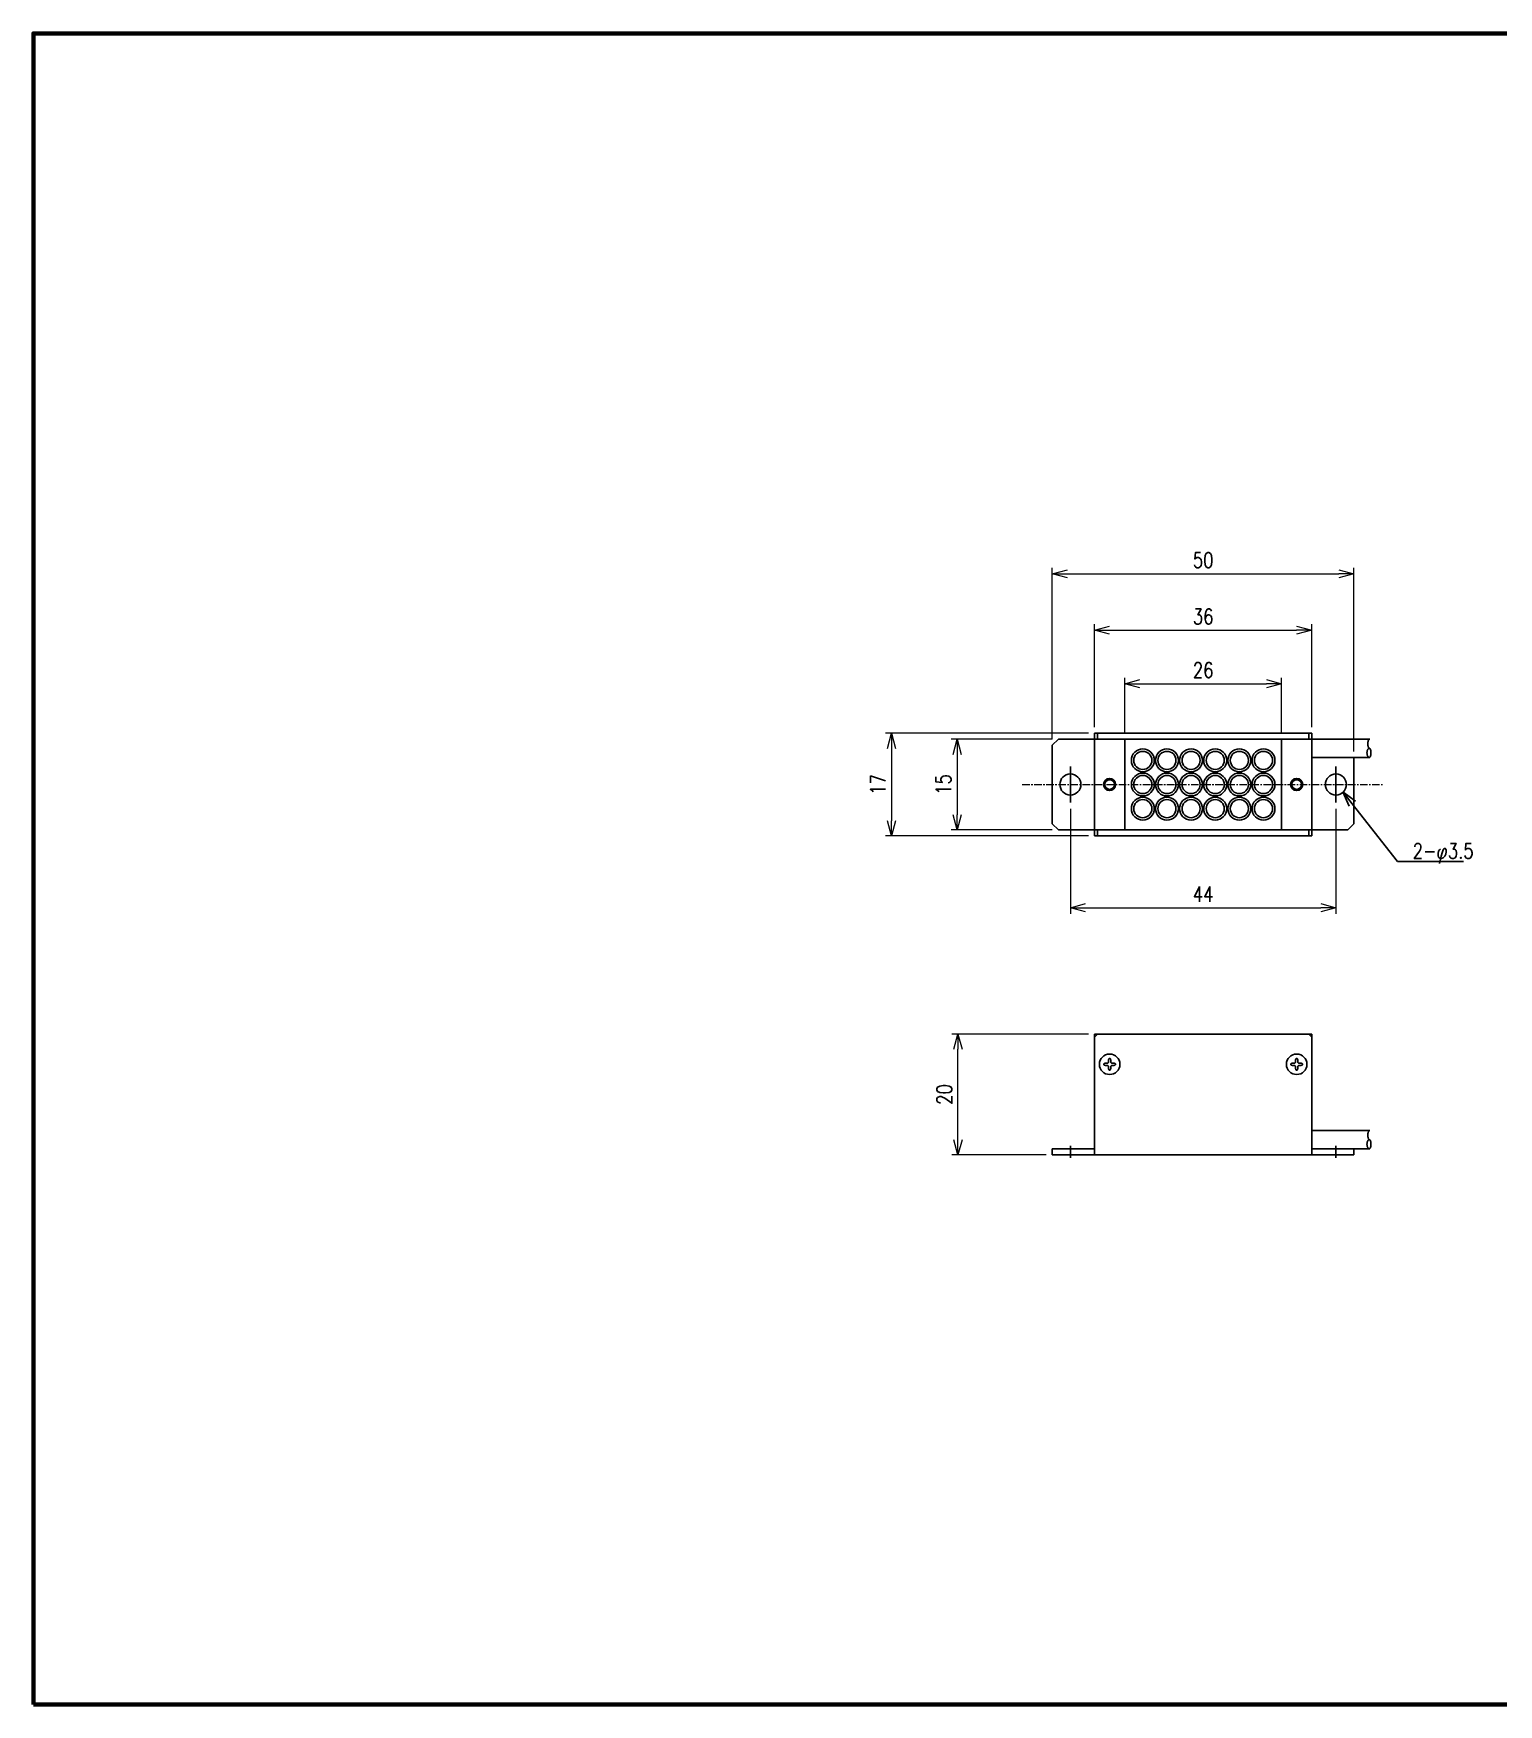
# Model space of a CAD drawing. Header units: millimetres. Extents: x 4 to 387, y 0 to 281.
# Drawn here: x 4 to 246.8, y 4 to 281 of the extents above; entities that cross this region are included whole.
import ezdxf
from ezdxf import colors
from ezdxf.entities.mleader import LeaderData, LeaderLine
from ezdxf.math import Vec2, Vec3

# ---------------------------------------------------------------- set-up
doc = ezdxf.new("R2010")
doc.units = ezdxf.units.MM
doc.linetypes.add('CENTER', pattern=[2, 1.25, -0.25, 0.25, -0.25])
doc.layers.get('0').update_dxf_attribs({"lineweight": 30})
doc.layers.get('Defpoints').update_dxf_attribs({"lineweight": 9})
for name, color, linetype, lineweight in [('2KD_寸法１', 7, 'Continuous', 15), ('2KD_寸法１ @ 1', 7, 'Continuous', 15), ('AUX', 7, 'Continuous', 40)]:
    doc.layers.add(name, color=color, linetype=linetype, lineweight=lineweight)
doc.styles.get("Standard").update_dxf_attribs({"font": 'simplex.shx', "width": 0.8, "bigfont": 'extfont.shx'})
doc.dimstyles.new('KD-STD', dxfattribs={"dimscale": 0, "dimtxt": 2.5, "dimasz": 2.5, "dimexe": 1, "dimexo": 1, "dimgap": 1, "dimtad": 1, "dimdsep": 46, "dimtxsty": 'Standard', "dimblk": 'OPEN30', "dimcen": 0, "dimadec": 0, "dimazin": 0, "dimtfac": 1, "dimtmove": 0, "dimatfit": 3, "dimldrblk": 'OPEN30', "dimfxl": 1, "dimtfill": 1, "dimtolj": 1, "dimtzin": 0, "dimlwd": 15, "dimlwe": 15, "dimarcsym": 0})

# ---------------------------------------------------------------- blocks, each defined once
blk = doc.blocks.new('_Open30')
at = {"lineweight": -2}
for p, q in [((-1, 0.27), (0, 0)), ((0, 0), (-1, -0.27)), ((0, 0), (-1, 0))]:
    blk.add_line(p, q, dxfattribs=at)
blk = doc.blocks.new('*D37')
at = {"layer": '2KD_寸法１', "color": 0, "lineweight": 15}
for p, q in [((178.86, 165), (145.21, 165)), ((146.21, 162.5), (146.21, 150.5)), ((178.86, 148), (145.21, 148))]:
    blk.add_line(p, q, dxfattribs=at)
at = {"layer": 'Defpoints', "color": 0}
for p in [(179.86, 165), (146.21, 148), (179.86, 148)]:
    blk.add_point(p, dxfattribs=at)
at = {"layer": '2KD_寸法１', "color": 0, "lineweight": 15, "xscale": 2.5, "yscale": 2.5, "zscale": 2.5}
for p, rotation in [((146.21, 165), 90), ((146.21, 148), 270)]:
    blk.add_blockref('_Open30', p, dxfattribs=dict(at, rotation=rotation))
at = {"layer": '2KD_寸法１', "color": 0, "insert": (143.96, 156.5), "char_height": 2.5, "attachment_point": 5, "rotation": 90, "bg_fill": 3, "box_fill_scale": 1.1, "bg_fill_color": 9, "bg_fill_true_color": 13158600, "bg_fill_transparency": 4392910}
blk.add_mtext('\\A1;17', dxfattribs=at)
blk = doc.blocks.new('*D38')
at = {"layer": '2KD_寸法１', "color": 0, "lineweight": 15}
for p, q in [((172.86, 164), (156.08, 164)), ((157.08, 161.5), (157.08, 151.5)), ((172.86, 149), (156.08, 149))]:
    blk.add_line(p, q, dxfattribs=at)
at = {"layer": 'Defpoints', "color": 0}
for p in [(173.86, 164), (157.08, 149), (173.86, 149)]:
    blk.add_point(p, dxfattribs=at)
at = {"layer": '2KD_寸法１', "color": 0, "lineweight": 15, "xscale": 2.5, "yscale": 2.5, "zscale": 2.5}
for p, rotation in [((157.08, 164), 90), ((157.08, 149), 270)]:
    blk.add_blockref('_Open30', p, dxfattribs=dict(at, rotation=rotation))
at = {"layer": '2KD_寸法１', "color": 0, "insert": (154.83, 156.5), "char_height": 2.5, "attachment_point": 5, "rotation": 90, "bg_fill": 3, "box_fill_scale": 1.1, "bg_fill_color": 9, "bg_fill_true_color": 13158600, "bg_fill_transparency": 4392926}
blk.add_mtext('\\A1;15', dxfattribs=at)
blk = doc.blocks.new('*D39')
at = {"layer": '2KD_寸法１', "color": 0, "lineweight": 15}
for p, q in [((172.86, 164), (172.86, 192.44)), ((175.36, 191.44), (220.36, 191.44)), ((222.86, 162), (222.86, 192.44))]:
    blk.add_line(p, q, dxfattribs=at)
at = {"layer": 'Defpoints', "color": 0}
for p in [(222.86, 191.44), (172.86, 163), (222.86, 161)]:
    blk.add_point(p, dxfattribs=at)
at = {"layer": '2KD_寸法１', "color": 0, "lineweight": 15, "xscale": 2.5, "yscale": 2.5, "zscale": 2.5, "rotation": 180}
blk.add_blockref('_Open30', (172.86, 191.44), dxfattribs=at)
at = {"layer": '2KD_寸法１', "color": 0, "lineweight": 15, "xscale": 2.5, "yscale": 2.5, "zscale": 2.5}
blk.add_blockref('_Open30', (222.86, 191.44), dxfattribs=at)
at = {"layer": '2KD_寸法１', "color": 0, "insert": (197.86, 193.69), "char_height": 2.5, "attachment_point": 5, "bg_fill": 3, "box_fill_scale": 1.1, "bg_fill_color": 9, "bg_fill_true_color": 13158600, "bg_fill_transparency": 4392518}
blk.add_mtext('\\A1;50', dxfattribs=at)
blk = doc.blocks.new('*D40')
at = {"layer": '2KD_寸法１', "color": 0, "lineweight": 15}
for p, q in [((179.86, 166), (179.86, 183.1)), ((215.86, 166), (215.86, 183.1)), ((182.36, 182.1), (213.36, 182.1))]:
    blk.add_line(p, q, dxfattribs=at)
at = {"layer": 'Defpoints', "color": 0}
for p in [(215.86, 182.1), (179.86, 165), (215.86, 165)]:
    blk.add_point(p, dxfattribs=at)
at = {"layer": '2KD_寸法１', "color": 0, "lineweight": 15, "xscale": 2.5, "yscale": 2.5, "zscale": 2.5, "rotation": 180}
blk.add_blockref('_Open30', (179.86, 182.1), dxfattribs=at)
at = {"layer": '2KD_寸法１', "color": 0, "lineweight": 15, "xscale": 2.5, "yscale": 2.5, "zscale": 2.5}
blk.add_blockref('_Open30', (215.86, 182.1), dxfattribs=at)
at = {"layer": '2KD_寸法１', "color": 0, "insert": (197.86, 184.35), "char_height": 2.5, "attachment_point": 5, "bg_fill": 3, "box_fill_scale": 1.1, "bg_fill_color": 9, "bg_fill_true_color": 13158600, "bg_fill_transparency": 4392642}
blk.add_mtext('\\A1;36', dxfattribs=at)
blk = doc.blocks.new('*D41')
at = {"layer": '2KD_寸法１', "color": 0, "lineweight": 15}
for p, q in [((184.86, 165), (184.86, 174.21)), ((187.36, 173.21), (208.36, 173.21)), ((210.86, 165), (210.86, 174.21))]:
    blk.add_line(p, q, dxfattribs=at)
at = {"layer": 'Defpoints', "color": 0}
for p in [(210.86, 173.21), (184.86, 164), (210.86, 164)]:
    blk.add_point(p, dxfattribs=at)
at = {"layer": '2KD_寸法１', "color": 0, "lineweight": 15, "xscale": 2.5, "yscale": 2.5, "zscale": 2.5, "rotation": 180}
blk.add_blockref('_Open30', (184.86, 173.21), dxfattribs=at)
at = {"layer": '2KD_寸法１', "color": 0, "lineweight": 15, "xscale": 2.5, "yscale": 2.5, "zscale": 2.5}
blk.add_blockref('_Open30', (210.86, 173.21), dxfattribs=at)
at = {"layer": '2KD_寸法１', "color": 0, "insert": (197.86, 175.46), "char_height": 2.5, "attachment_point": 5, "bg_fill": 3, "box_fill_scale": 1.1, "bg_fill_color": 9, "bg_fill_true_color": 13158600, "bg_fill_transparency": 4392542}
blk.add_mtext('\\A1;26', dxfattribs=at)
blk = doc.blocks.new('*D42')
at = {"layer": '2KD_寸法１', "color": 0, "lineweight": 15}
for p, q in [((175.86, 152.5), (175.86, 135.08)), ((219.86, 152.5), (219.86, 135.08)), ((178.36, 136.08), (217.36, 136.08))]:
    blk.add_line(p, q, dxfattribs=at)
at = {"layer": 'Defpoints', "color": 0}
for p in [(175.86, 153.5), (219.86, 153.5), (219.86, 136.08)]:
    blk.add_point(p, dxfattribs=at)
at = {"layer": '2KD_寸法１', "color": 0, "lineweight": 15, "xscale": 2.5, "yscale": 2.5, "zscale": 2.5, "rotation": 180}
blk.add_blockref('_Open30', (175.86, 136.08), dxfattribs=at)
at = {"layer": '2KD_寸法１', "color": 0, "lineweight": 15, "xscale": 2.5, "yscale": 2.5, "zscale": 2.5}
blk.add_blockref('_Open30', (219.86, 136.08), dxfattribs=at)
at = {"layer": '2KD_寸法１', "color": 0, "insert": (197.86, 138.33), "char_height": 2.5, "attachment_point": 5, "bg_fill": 3, "box_fill_scale": 1.1, "bg_fill_color": 9, "bg_fill_true_color": 13158600, "bg_fill_transparency": 4392534}
blk.add_mtext('\\A1;44', dxfattribs=at)
blk = doc.blocks.new('*D43')
at = {"layer": '2KD_寸法１', "color": 0, "lineweight": 15}
for p, q in [((178.86, 115.13), (156.23, 115.13)), ((157.23, 97.63), (157.23, 112.63)), ((171.86, 95.13), (156.23, 95.13))]:
    blk.add_line(p, q, dxfattribs=at)
at = {"layer": 'Defpoints', "color": 0}
for p in [(157.23, 115.13), (179.86, 115.13), (172.86, 95.13)]:
    blk.add_point(p, dxfattribs=at)
at = {"layer": '2KD_寸法１', "color": 0, "lineweight": 15, "xscale": 2.5, "yscale": 2.5, "zscale": 2.5}
for p, rotation in [((157.23, 115.13), 90), ((157.23, 95.13), 270)]:
    blk.add_blockref('_Open30', p, dxfattribs=dict(at, rotation=rotation))
at = {"layer": '2KD_寸法１', "color": 0, "insert": (154.98, 105.13), "char_height": 2.5, "attachment_point": 5, "rotation": 90, "bg_fill": 3, "box_fill_scale": 1.1, "bg_fill_color": 9, "bg_fill_true_color": 13158600, "bg_fill_transparency": 4392682}
blk.add_mtext('\\A1;20', dxfattribs=at)
blk = doc.blocks.new('A$C67BC207B')
for p, q in [((7, 8.5), (43, 8.5)), ((7, -8.5), (7, 8.5)), ((7.5, 8.5), (7.5, 7.5)), ((42.5, 7.5), (42.5, 8.5)), ((43, 8.5), (43, -8.5)), ((0, 6.5), (1, 7.5)), ((0, 6.5), (0, -6.5)), ((7, 7.5), (1, 7.5)), ((7, 7.5), (43, 7.5)), ((7, 7.5), (12, 7.5)), ((7, -7.5), (7, 7.5)), ((12, 7.5), (12, -7.5)), ((38, 7.5), (43, 7.5)), ((38, -7.5), (38, 7.5)), ((43, 7.5), (49, 7.5)), ((43, 7.5), (43, -7.5)), ((52.6, 7.5), (43, 7.5)), ((3, 3), (3, -3)), ((52.6, 4.5), (43, 4.5)), ((47, 3), (47, -3)), ((50, 4.5), (50, -6.5)), ((1, -7.5), (0, -6.5)), ((1, -7.5), (7, -7.5)), ((7, -7.5), (43, -7.5)), ((12, -7.5), (7, -7.5)), ((7.5, -7.5), (7.5, -8.5)), ((43, -7.5), (38, -7.5)), ((42.5, -8.5), (42.5, -7.5)), ((43, -7.5), (49, -7.5)), ((49, -7.5), (50, -6.5)), ((43, -8.5), (7, -8.5))]:
    blk.add_line(p, q)
for points in [[(52.55, 4.5), (52.5151, 4.5028), (52.4805, 4.5114), (52.4465, 4.5255), (52.4132, 4.5452), (52.381, 4.5703), (52.35, 4.6005), (52.3206, 4.6356), (52.2929, 4.6755), (52.2672, 4.7197), (52.2436, 4.7679), (52.2223, 4.8199), (52.2036, 4.875), (52.1875, 4.9331), (52.1741, 4.9935), (52.1636, 5.0559), (52.1561, 5.1197), (52.1515, 5.1846), (52.15, 5.25), (52.1515, 5.3154), (52.1561, 5.3803), (52.1636, 5.4441), (52.1741, 5.5065), (52.1875, 5.5669), (52.2036, 5.625), (52.2223, 5.6801), (52.2436, 5.7321), (52.2672, 5.7803), (52.2929, 5.8245), (52.3206, 5.8644), (52.35, 5.8995), (52.381, 5.9297), (52.4132, 5.9548), (52.4465, 5.9745), (52.4805, 5.9886), (52.5151, 5.9972), (52.55, 6)], [(52.55, 6), (52.5066, 6.0114), (52.4645, 6.0452), (52.425, 6.1005), (52.3893, 6.1754), (52.3585, 6.2679), (52.3335, 6.375), (52.3151, 6.4935), (52.3038, 6.6197), (52.3, 6.75), (52.3038, 6.8802), (52.3151, 7.0065), (52.3335, 7.125), (52.3585, 7.2321), (52.3893, 7.3245), (52.425, 7.3995), (52.4645, 7.4547), (52.5066, 7.4886), (52.55, 7.5)], [(52.55, 6), (52.5934, 5.9886), (52.6355, 5.9547), (52.675, 5.8995), (52.7107, 5.8245), (52.7415, 5.7321), (52.7665, 5.625), (52.7849, 5.5065), (52.7962, 5.3802), (52.8, 5.25), (52.7962, 5.1197), (52.7849, 4.9935), (52.7665, 4.875), (52.7415, 4.7679), (52.7107, 4.6754), (52.675, 4.6005), (52.6355, 4.5452), (52.5934, 4.5114), (52.55, 4.5)]]:
    blk.add_lwpolyline(points)
for centre, radius in [((15, 4), 1.9), ((19, 4), 1.9), ((23, 4), 1.9), ((27, 4), 1.9), ((31, 4), 1.9), ((35, 4), 1.9), ((15, 4), 1.5), ((19, 4), 1.5), ((23, 4), 1.5), ((27, 4), 1.5), ((31, 4), 1.5), ((35, 4), 1.5), ((3, 0), 1.75), ((9.5, 0), 1), ((9.5, 0), 0.8), ((15, 0), 1.9), ((15, 0), 1.5), ((19, 0), 1.9), ((19, 0), 1.5), ((23, 0), 1.9), ((23, 0), 1.5), ((27, 0), 1.9), ((27, 0), 1.5), ((31, 0), 1.9), ((31, 0), 1.5), ((35, 0), 1.9), ((35, 0), 1.5), ((40.5, 0), 1), ((40.5, 0), 0.8), ((47, 0), 1.75), ((47, 0), 1.75), ((15, -4), 1.9), ((15, -4), 1.5), ((19, -4), 1.9), ((19, -4), 1.5), ((23, -4), 1.9), ((23, -4), 1.5), ((27, -4), 1.9), ((27, -4), 1.5), ((31, -4), 1.9), ((31, -4), 1.5), ((35, -4), 1.9), ((35, -4), 1.5)]:
    blk.add_circle(centre, radius)
blk = doc.blocks.new('A$C373E01CD')
for p, q in [((7.5, 20), (7, 19.5)), ((7, 20), (43, 20)), ((7, -0.005), (7, 20)), ((42.5, 20), (43, 19.5)), ((43, 20), (43, -0.005)), ((9.2065, 15.1955), (8.9128, 15.1955)), ((9.2065, 14.8039), (8.9128, 14.8039)), ((9.2065, 15.1956), (9.3044, 15.2935)), ((9.2065, 14.8039), (9.3044, 14.706)), ((9.3044, 15.2935), (9.3044, 15.5872)), ((9.3044, 14.706), (9.3044, 14.4123)), ((9.696, 15.2935), (9.696, 15.5872)), ((9.696, 14.706), (9.696, 14.4123)), ((9.794, 15.1956), (9.6961, 15.2935)), ((9.794, 14.8039), (9.6961, 14.706)), ((9.794, 15.1955), (10.0877, 15.1955)), ((9.794, 14.8039), (10.0877, 14.8039)), ((40.2065, 15.1955), (39.9128, 15.1955)), ((40.2065, 14.8039), (39.9128, 14.8039)), ((40.2065, 15.1956), (40.3044, 15.2935)), ((40.2065, 14.8039), (40.3044, 14.706)), ((40.3044, 15.2935), (40.3044, 15.5872)), ((40.3044, 14.706), (40.3044, 14.4123)), ((40.696, 15.2935), (40.696, 15.5872)), ((40.696, 14.706), (40.696, 14.4123)), ((40.794, 15.1956), (40.6961, 15.2935)), ((40.794, 14.8039), (40.6961, 14.706)), ((40.794, 15.1955), (41.0877, 15.1955)), ((40.794, 14.8039), (41.0877, 14.8039)), ((52.6, 4), (43, 4)), ((52.6, 4), (43, 4)), ((0, 1), (7, 1)), ((0, 0), (0, 1)), ((7, 0), (0, 0)), ((3, -0.5), (3, 1.5)), ((7, 1), (7, 0)), ((43, 1), (50, 1)), ((43, 0), (43, 1)), ((52.6, 1), (43, 1)), ((52.6, 1), (43, 1)), ((50, 0), (43, 0)), ((47, -0.5), (47, 1.5)), ((50, 1), (50, 0)), ((43, -0.005), (7, -0.005))]:
    blk.add_line(p, q)
for points in [[(8.9128, 15.1955), (8.8787, 15.1948), (8.8448, 15.1925), (8.8114, 15.1888), (8.7789, 15.1837), (8.7473, 15.1771), (8.717, 15.1693), (8.6882, 15.1601), (8.6611, 15.1497), (8.6359, 15.1382), (8.6128, 15.1256), (8.592, 15.112), (8.5737, 15.0976), (8.5579, 15.0825), (8.5448, 15.0667), (8.5346, 15.0504), (8.5272, 15.0337), (8.5227, 15.0168), (8.5212, 14.9997), (8.5227, 14.9826), (8.5272, 14.9657), (8.5346, 14.949), (8.5448, 14.9327), (8.5579, 14.9169), (8.5737, 14.9018), (8.592, 14.8874), (8.6128, 14.8738), (8.6359, 14.8612), (8.6611, 14.8497), (8.6882, 14.8393), (8.717, 14.8301), (8.7473, 14.8223), (8.7789, 14.8157), (8.8114, 14.8106), (8.8448, 14.8069), (8.8787, 14.8046), (8.9128, 14.8039)], [(9.696, 15.5872), (9.6953, 15.6213), (9.693, 15.6552), (9.6893, 15.6886), (9.6842, 15.7211), (9.6776, 15.7527), (9.6698, 15.783), (9.6606, 15.8118), (9.6502, 15.8389), (9.6387, 15.8641), (9.6261, 15.8872), (9.6125, 15.908), (9.5981, 15.9263), (9.583, 15.9421), (9.5672, 15.9552), (9.5509, 15.9654), (9.5342, 15.9728), (9.5173, 15.9773), (9.5002, 15.9788), (9.4831, 15.9773), (9.4662, 15.9728), (9.4495, 15.9654), (9.4332, 15.9552), (9.4174, 15.9421), (9.4023, 15.9263), (9.3879, 15.908), (9.3743, 15.8872), (9.3617, 15.8641), (9.3502, 15.8389), (9.3398, 15.8118), (9.3306, 15.783), (9.3228, 15.7527), (9.3162, 15.7211), (9.3111, 15.6886), (9.3074, 15.6552), (9.3051, 15.6213), (9.3044, 15.5872)], [(9.3044, 14.4123), (9.3051, 14.3782), (9.3074, 14.3443), (9.3111, 14.3109), (9.3162, 14.2784), (9.3228, 14.2468), (9.3306, 14.2165), (9.3398, 14.1877), (9.3502, 14.1606), (9.3617, 14.1354), (9.3743, 14.1123), (9.3879, 14.0915), (9.4023, 14.0732), (9.4174, 14.0574), (9.4332, 14.0443), (9.4495, 14.0341), (9.4662, 14.0267), (9.4831, 14.0222), (9.5002, 14.0207), (9.5173, 14.0222), (9.5342, 14.0267), (9.5509, 14.0341), (9.5672, 14.0443), (9.583, 14.0574), (9.5981, 14.0732), (9.6125, 14.0915), (9.6261, 14.1123), (9.6387, 14.1354), (9.6502, 14.1606), (9.6606, 14.1877), (9.6698, 14.2165), (9.6776, 14.2468), (9.6842, 14.2784), (9.6893, 14.3109), (9.693, 14.3443), (9.6953, 14.3782), (9.696, 14.4123)], [(10.0877, 14.8039), (10.1218, 14.8046), (10.1557, 14.8069), (10.1891, 14.8106), (10.2216, 14.8157), (10.2532, 14.8223), (10.2835, 14.8301), (10.3123, 14.8393), (10.3394, 14.8497), (10.3646, 14.8612), (10.3877, 14.8738), (10.4085, 14.8874), (10.4268, 14.9018), (10.4426, 14.9169), (10.4557, 14.9327), (10.4659, 14.949), (10.4733, 14.9657), (10.4778, 14.9826), (10.4793, 14.9997), (10.4778, 15.0168), (10.4733, 15.0337), (10.4659, 15.0504), (10.4557, 15.0667), (10.4426, 15.0825), (10.4268, 15.0976), (10.4085, 15.112), (10.3877, 15.1256), (10.3646, 15.1382), (10.3394, 15.1497), (10.3123, 15.1601), (10.2835, 15.1693), (10.2532, 15.1771), (10.2216, 15.1837), (10.1891, 15.1888), (10.1557, 15.1925), (10.1218, 15.1948), (10.0877, 15.1955)], [(39.9128, 15.1955), (39.8787, 15.1948), (39.8448, 15.1925), (39.8114, 15.1888), (39.7789, 15.1837), (39.7473, 15.1771), (39.717, 15.1693), (39.6882, 15.1601), (39.6611, 15.1497), (39.6359, 15.1382), (39.6128, 15.1256), (39.592, 15.112), (39.5737, 15.0976), (39.5579, 15.0825), (39.5448, 15.0667), (39.5346, 15.0504), (39.5272, 15.0337), (39.5227, 15.0168), (39.5212, 14.9997), (39.5227, 14.9826), (39.5272, 14.9657), (39.5346, 14.949), (39.5448, 14.9327), (39.5579, 14.9169), (39.5737, 14.9018), (39.592, 14.8874), (39.6128, 14.8738), (39.6359, 14.8612), (39.6611, 14.8497), (39.6882, 14.8393), (39.717, 14.8301), (39.7473, 14.8223), (39.7789, 14.8157), (39.8114, 14.8106), (39.8448, 14.8069), (39.8787, 14.8046), (39.9128, 14.8039)], [(40.696, 15.5872), (40.6953, 15.6213), (40.693, 15.6552), (40.6893, 15.6886), (40.6842, 15.7211), (40.6776, 15.7527), (40.6698, 15.783), (40.6606, 15.8118), (40.6502, 15.8389), (40.6387, 15.8641), (40.6261, 15.8872), (40.6125, 15.908), (40.5981, 15.9263), (40.583, 15.9421), (40.5672, 15.9552), (40.5509, 15.9654), (40.5342, 15.9728), (40.5173, 15.9773), (40.5002, 15.9788), (40.4831, 15.9773), (40.4662, 15.9728), (40.4495, 15.9654), (40.4332, 15.9552), (40.4174, 15.9421), (40.4023, 15.9263), (40.3879, 15.908), (40.3743, 15.8872), (40.3617, 15.8641), (40.3502, 15.8389), (40.3398, 15.8118), (40.3306, 15.783), (40.3228, 15.7527), (40.3162, 15.7211), (40.3111, 15.6886), (40.3074, 15.6552), (40.3051, 15.6213), (40.3044, 15.5872)], [(40.3044, 14.4123), (40.3051, 14.3782), (40.3074, 14.3443), (40.3111, 14.3109), (40.3162, 14.2784), (40.3228, 14.2468), (40.3306, 14.2165), (40.3398, 14.1877), (40.3502, 14.1606), (40.3617, 14.1354), (40.3743, 14.1123), (40.3879, 14.0915), (40.4023, 14.0732), (40.4174, 14.0574), (40.4332, 14.0443), (40.4495, 14.0341), (40.4662, 14.0267), (40.4831, 14.0222), (40.5002, 14.0207), (40.5173, 14.0222), (40.5342, 14.0267), (40.5509, 14.0341), (40.5672, 14.0443), (40.583, 14.0574), (40.5981, 14.0732), (40.6125, 14.0915), (40.6261, 14.1123), (40.6387, 14.1354), (40.6502, 14.1606), (40.6606, 14.1877), (40.6698, 14.2165), (40.6776, 14.2468), (40.6842, 14.2784), (40.6893, 14.3109), (40.693, 14.3443), (40.6953, 14.3782), (40.696, 14.4123)], [(41.0877, 14.8039), (41.1218, 14.8046), (41.1557, 14.8069), (41.1891, 14.8106), (41.2216, 14.8157), (41.2532, 14.8223), (41.2835, 14.8301), (41.3123, 14.8393), (41.3394, 14.8497), (41.3646, 14.8612), (41.3877, 14.8738), (41.4085, 14.8874), (41.4268, 14.9018), (41.4426, 14.9169), (41.4557, 14.9327), (41.4659, 14.949), (41.4733, 14.9657), (41.4778, 14.9826), (41.4793, 14.9997), (41.4778, 15.0168), (41.4733, 15.0337), (41.4659, 15.0504), (41.4557, 15.0667), (41.4426, 15.0825), (41.4268, 15.0976), (41.4085, 15.112), (41.3877, 15.1256), (41.3646, 15.1382), (41.3394, 15.1497), (41.3123, 15.1601), (41.2835, 15.1693), (41.2532, 15.1771), (41.2216, 15.1837), (41.1891, 15.1888), (41.1557, 15.1925), (41.1218, 15.1948), (41.0877, 15.1955)], [(52.55, 2.5), (52.5066, 2.5114), (52.4645, 2.5452), (52.425, 2.6005), (52.3893, 2.6754), (52.3585, 2.7679), (52.3335, 2.875), (52.3151, 2.9935), (52.3038, 3.1197), (52.3, 3.25), (52.3038, 3.3802), (52.3151, 3.5065), (52.3335, 3.625), (52.3585, 3.7321), (52.3893, 3.8245), (52.425, 3.8995), (52.4645, 3.9547), (52.5066, 3.9886), (52.55, 4)], [(52.55, 2.5), (52.5066, 2.5114), (52.4645, 2.5452), (52.425, 2.6005), (52.3893, 2.6754), (52.3585, 2.7679), (52.3335, 2.875), (52.3151, 2.9935), (52.3038, 3.1197), (52.3, 3.25), (52.3038, 3.3802), (52.3151, 3.5065), (52.3335, 3.625), (52.3585, 3.7321), (52.3893, 3.8245), (52.425, 3.8995), (52.4645, 3.9547), (52.5066, 3.9886), (52.55, 4)], [(52.55, 1), (52.5151, 1.0028), (52.4805, 1.0114), (52.4465, 1.0255), (52.4132, 1.0452), (52.381, 1.0703), (52.35, 1.1005), (52.3206, 1.1356), (52.2929, 1.1755), (52.2672, 1.2197), (52.2436, 1.2679), (52.2223, 1.3199), (52.2036, 1.375), (52.1875, 1.4331), (52.1741, 1.4935), (52.1636, 1.5559), (52.1561, 1.6197), (52.1515, 1.6846), (52.15, 1.75), (52.1515, 1.8154), (52.1561, 1.8803), (52.1636, 1.9441), (52.1741, 2.0065), (52.1875, 2.0669), (52.2036, 2.125), (52.2223, 2.1801), (52.2436, 2.2321), (52.2672, 2.2803), (52.2929, 2.3245), (52.3206, 2.3644), (52.35, 2.3995), (52.381, 2.4297), (52.4132, 2.4548), (52.4465, 2.4745), (52.4805, 2.4886), (52.5151, 2.4972), (52.55, 2.5)], [(52.55, 1), (52.5151, 1.0028), (52.4805, 1.0114), (52.4465, 1.0255), (52.4132, 1.0452), (52.381, 1.0703), (52.35, 1.1005), (52.3206, 1.1356), (52.2929, 1.1755), (52.2672, 1.2197), (52.2436, 1.2679), (52.2223, 1.3199), (52.2036, 1.375), (52.1875, 1.4331), (52.1741, 1.4935), (52.1636, 1.5559), (52.1561, 1.6197), (52.1515, 1.6846), (52.15, 1.75), (52.1515, 1.8154), (52.1561, 1.8803), (52.1636, 1.9441), (52.1741, 2.0065), (52.1875, 2.0669), (52.2036, 2.125), (52.2223, 2.1801), (52.2436, 2.2321), (52.2672, 2.2803), (52.2929, 2.3245), (52.3206, 2.3644), (52.35, 2.3995), (52.381, 2.4297), (52.4132, 2.4548), (52.4465, 2.4745), (52.4805, 2.4886), (52.5151, 2.4972), (52.55, 2.5)], [(52.55, 2.5), (52.5934, 2.4886), (52.6355, 2.4547), (52.675, 2.3995), (52.7107, 2.3245), (52.7415, 2.2321), (52.7665, 2.125), (52.7849, 2.0065), (52.7962, 1.8802), (52.8, 1.75), (52.7962, 1.6197), (52.7849, 1.4935), (52.7665, 1.375), (52.7415, 1.2679), (52.7107, 1.1754), (52.675, 1.1005), (52.6355, 1.0452), (52.5934, 1.0114), (52.55, 1)], [(52.55, 2.5), (52.5934, 2.4886), (52.6355, 2.4547), (52.675, 2.3995), (52.7107, 2.3245), (52.7415, 2.2321), (52.7665, 2.125), (52.7849, 2.0065), (52.7962, 1.8802), (52.8, 1.75), (52.7962, 1.6197), (52.7849, 1.4935), (52.7665, 1.375), (52.7415, 1.2679), (52.7107, 1.1754), (52.675, 1.1005), (52.6355, 1.0452), (52.5934, 1.0114), (52.55, 1)]]:
    blk.add_lwpolyline(points)
for centre in [(9.5003, 14.9997), (40.5003, 14.9997)]:
    blk.add_circle(centre, 1.7)

msp = doc.modelspace()

# ---------------------------------------------------------------- linework, layer by layer
at = {"layer": '2KD_寸法１', "color": 2, "linetype": 'CENTER'}
msp.add_line((167.863, 156.503), (227.863, 156.503), dxfattribs=at)
at = {"layer": 'AUX', "lineweight": 70}
msp.add_lwpolyline([(4, 4), (387, 4), (387, 281), (4, 281)], close=True, dxfattribs=at)

# ---------------------------------------------------------------- next in the draw order: dimensions: what is measured, and where the dimension line sits
at = {"layer": '2KD_寸法１ @ 1'}
for base, p1, p2, picture, middle in [((146.205, 148.003), (179.863, 165.003), (179.863, 148.003), '*D37', (143.955, 156.503)), ((157.227, 115.134), (172.863, 95.134), (179.863, 115.134), '*D43', (154.977, 105.134))]:
    dim = msp.add_linear_dim(base=base, p1=p1, p2=p2, angle=90, dimstyle='KD-STD', override={"dimscale": 1, "dimtix": 0, "dimtofl": 1, "dimtmove": 0, "dimatfit": 3, "dimtfillclr": 256}, dxfattribs=at)
    dim.commit()
    dim.dimension.update_dxf_attribs({"geometry": picture, "text_midpoint": middle})

# ---------------------------------------------------------------- next in the draw order: block references
msp.add_blockref('A$C373E01CD', (172.863, 95.134))

# ---------------------------------------------------------------- next in the draw order: dimensions: what is measured, and where the dimension line sits
dim = msp.add_linear_dim(base=(157.076, 149.003), p1=(173.863, 164.003), p2=(173.863, 149.003), angle=90, dimstyle='KD-STD', override={"dimscale": 1, "dimtix": 0, "dimtofl": 1, "dimtmove": 0, "dimatfit": 3, "dimtfillclr": 256}, dxfattribs=at)
dim.commit()
dim.dimension.update_dxf_attribs({"geometry": '*D38', "text_midpoint": (154.826, 156.503)})
dim = msp.add_linear_dim(base=(219.863, 136.081), p1=(175.863, 153.503), p2=(219.863, 153.503), dimstyle='KD-STD', override={"dimscale": 1, "dimtix": 0, "dimtofl": 1, "dimtmove": 0, "dimatfit": 3, "dimtfillclr": 256}, dxfattribs=at)
dim.commit()
dim.dimension.update_dxf_attribs({"geometry": '*D42', "text_midpoint": (197.863, 138.331)})

# ---------------------------------------------------------------- next in the draw order: dimensions: what is measured, and where the dimension line sits
dim = msp.add_linear_dim(base=(222.863, 191.437), p1=(172.863, 163.003), p2=(222.863, 161.003), dimstyle='KD-STD', override={"dimscale": 1, "dimtix": 0, "dimtofl": 1, "dimtmove": 0, "dimatfit": 3, "dimtfillclr": 256}, dxfattribs=at)
dim.commit()
dim.dimension.update_dxf_attribs({"geometry": '*D39', "text_midpoint": (197.863, 193.687)})

# ---------------------------------------------------------------- next in the draw order: leaders
ml = msp.add_multileader_mtext('Standard', dxfattribs=at)
ml.set_content('2-φ3.5', color=256)
ml.set_leader_properties()
ml.set_arrow_properties(name='OPEN30')
ml.build(insert=Vec2(0, 0))
ml.multileader.update_dxf_attribs({"text_left_attachment_type": 6, "text_right_attachment_type": 6, "dogleg_length": 1.5, "arrow_head_size": 2.5})
ctx = ml.context
ctx.base_point, ctx.char_height, ctx.arrow_head_size, ctx.landing_gap_size, ctx.plane_origin = Vec3(231.592, 143.748), 2.5, 2.5, 1, Vec3(221.596, 156.301)
ctx.left_attachment, ctx.right_attachment = 6, 6
notes = []
notes.append((ctx, [(0, (1, 1, 0), (230.092, 143.748), (1, 0), 1.5, [(0, [(221.023, 155.283)], 0, [])])]))
ctx.mtext.insert, ctx.mtext.flow_direction = Vec3(232.592, 146.748), 5
for ctx, leaders in notes:
    for number, flags, end, landing, length, lines in leaders:
        leader = LeaderData()
        leader.index, (leader.has_last_leader_line, leader.has_dogleg_vector, leader.attachment_direction) = number, flags
        leader.last_leader_point, leader.dogleg_vector, leader.dogleg_length = Vec3(end), Vec3(landing), length
        for number, points, colour, breaks in lines:
            line = LeaderLine()
            line.index, line.vertices, line.color, line.breaks = number, Vec3.list(points), colors.encode_raw_color(colour), breaks
            leader.lines.append(line)
        ctx.leaders.append(leader)

# ---------------------------------------------------------------- next in the draw order: dimensions: what is measured, and where the dimension line sits
dim = msp.add_linear_dim(base=(215.863, 182.096), p1=(179.863, 165.003), p2=(215.863, 165.003), dimstyle='KD-STD', override={"dimscale": 1, "dimtix": 0, "dimtofl": 1, "dimtmove": 0, "dimatfit": 3, "dimtfillclr": 256}, dxfattribs=at)
dim.commit()
dim.dimension.update_dxf_attribs({"geometry": '*D40', "text_midpoint": (197.863, 184.346)})

# ---------------------------------------------------------------- next in the draw order: dimensions: what is measured, and where the dimension line sits
dim = msp.add_linear_dim(base=(210.863, 173.209), p1=(184.863, 164.003), p2=(210.863, 164.003), dimstyle='KD-STD', override={"dimscale": 1, "dimtix": 0, "dimtofl": 1, "dimtmove": 0, "dimatfit": 3, "dimtfillclr": 256}, dxfattribs=at)
dim.commit()
dim.dimension.update_dxf_attribs({"geometry": '*D41', "text_midpoint": (197.863, 175.459)})

# ---------------------------------------------------------------- next in the draw order: block references
msp.add_blockref('A$C67BC207B', (172.863, 156.503))

doc.saveas('drawing.dxf')
